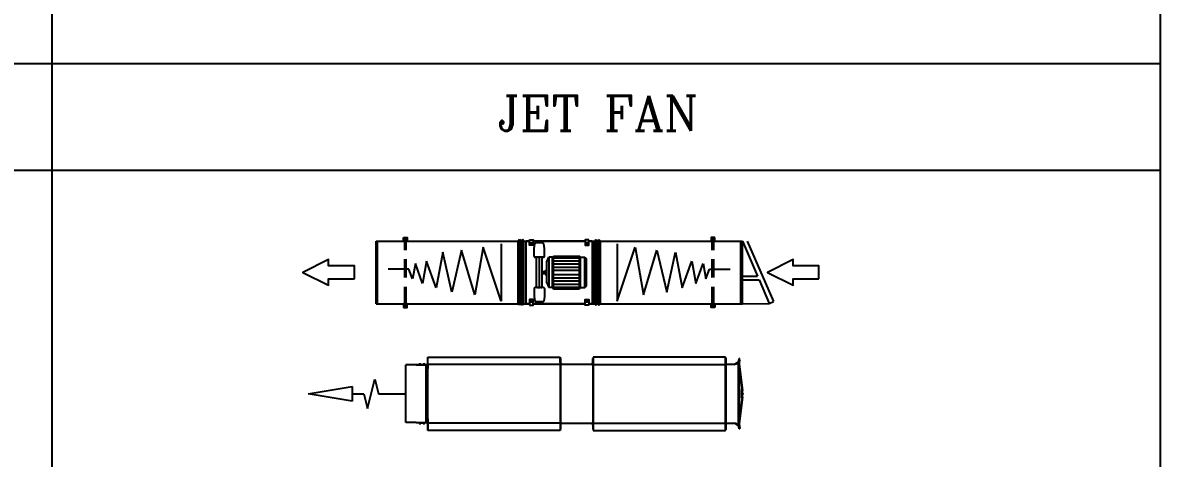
# Model space of a CAD drawing. Extents: x 462150 to 608263, y 35809 to 85242.
# Drawn here: x 524632 to 532372, y 41165 to 44128 of the extents above; entities that cross this region are included whole.
import ezdxf
from ezdxf.xclip import XClip

# ---------------------------------------------------------------- set-up
doc = ezdxf.new("R2010")
doc.units = 0
doc.header["$LTSCALE"] = 500
doc.header["$MEASUREMENT"] = 0
doc.header["$XCLIPFRAME"] = 0
doc.linetypes.add('DASHED', pattern=[15, 12, -3])
doc.linetypes.add('HIDDEN', pattern=[0.375, 0.25, -0.125])
for name, color, linetype in [('AC-JETFAN', 3, 'Continuous'), ('AC-VAV', 1, 'Continuous'), ('FW_Dim', 2, 'DASHED'), ('FW_Jetfans', 3, 'Continuous'), ('M-Equip', 7, 'Continuous'), ('MH-FLX', 2, 'Continuous'), ('PL-W-TEXT', 7, 'Continuous')]:
    doc.layers.add(name, color=color, linetype=linetype)
doc.styles.add('FF-LOOP', font='romanc.shx', dxfattribs={"height": 2})

# ---------------------------------------------------------------- blocks, each defined once
blk = doc.blocks.new('A$C374C18AF')
at = {"layer": 'FW_Jetfans'}
for p, q in [((-250.9, 457.9), (-200.9, 757.9)), ((-200.9, 757.9), (-150.9, 457.9)), ((-150.9, 457.9), (-250.9, 457.9)), ((-200.9, 457.9), (-200.9, 378.1)), ((-200.9, 378.1), (-300.9, 353.1)), ((-300.9, 353.1), (-100.9, 303.1)), ((-100.9, 303.1), (-200.9, 278.1)), ((-200.9, 278.1), (-200.9, 92.2)), ((-396.9, 92.2), (-5, 92.2)), ((-396.9, 22.9), (-396.9, 92.2)), ((-5, 22.9), (-5, 92.2)), ((-403.7, -7.1), (-403.7, 0.4)), ((-403.2, 1.7), (-400, 1.7)), ((-400, 1.7), (-400, 2.1)), ((-400, 2.1), (-398.6, 2.1)), ((-400, 1.7), (-400, -0.4)), ((-400, -0.7), (-400, 1.7)), ((-398.6, -57.1), (-398.6, 22.9)), ((-398.6, 22.9), (-396.9, 22.9)), ((-398.6, 2.1), (-398.6, -8.8)), ((-398.6, 2.1), (-398.6, -8.8)), ((-396.9, 22.9), (-396.9, -57.1)), ((-5, -57.1), (-5, 22.9)), ((-3.2, 22.9), (-5, 22.9)), ((-3.2, 22.9), (-3.2, -57.1)), ((-3.2, 1.7), (-1.8, 1.7)), ((-3.2, -9.3), (-3.2, 1.7)), ((-3.2, -9.3), (-3.2, 1.7)), ((-1.8, 1.7), (-1.8, 1.3)), ((-1.8, 1.3), (-1.8, -0.8)), ((-1.8, -1.2), (-1.8, 1.3)), ((-1.8, 1.3), (1.3, 1.3)), ((1.8, 0), (1.8, -7.6)), ((-450.9, -957.1), (-450.9, -57.1)), ((-450.9, -57.1), (-400.9, -57.1)), ((-430.9, -57.1), (-444.9, -57.1)), ((-420.9, -57.1), (-430.9, -57.1)), ((-410.8, -57.1), (-420.9, -57.1)), ((-389.2, -57.1), (-410.8, -57.1)), ((-398.6, -3.3), (-406, -3.3)), ((-398.6, -30), (-406, -30)), ((-403.7, -33.8), (-403.7, -26.2)), ((-400, -0.8), (-403.2, -0.8)), ((-400, -5.9), (-403.2, -5.9)), ((-400, -8.4), (-403.2, -8.4)), ((-403.2, -25), (-400, -25)), ((-400, -27.5), (-403.2, -27.5)), ((-400, -32.5), (-403.2, -32.5)), ((-400, -35.1), (-403.2, -35.1)), ((-402, -3.3), (-399.4, -3.3)), ((-402, -30), (-399.4, -30)), ((-400.9, -957.1), (-400.9, -57.1)), ((-400.9, -57.1), (-0.9, -57.1)), ((-400, -0.8), (-400, -0.7)), ((-400, -0.7), (-400, -0.8)), ((-400, -0.8), (-400, -5.9)), ((-400, -5.9), (-400, -0.8)), ((-400, -5.9), (-400, -6)), ((-400, -6), (-400, -5.9)), ((-400, -6), (-400, -8.4)), ((-400, -8.4), (-400, -6.3)), ((-400, -8.8), (-400, -8.4)), ((-398.6, -8.8), (-400, -8.8)), ((-400, -24.5), (-398.6, -24.5)), ((-400, -25), (-400, -24.5)), ((-400, -27.4), (-400, -25)), ((-400, -25), (-400, -27)), ((-400, -27.4), (-400, -27.5)), ((-400, -27.5), (-400, -27.4)), ((-400, -32.5), (-400, -27.5)), ((-400, -27.5), (-400, -32.5)), ((-400, -32.7), (-400, -32.5)), ((-400, -32.5), (-400, -32.7)), ((-400, -32.7), (-400, -35.1)), ((-400, -35.1), (-400, -33)), ((-400, -35.5), (-400, -35.1)), ((-398.6, -35.5), (-400, -35.5)), ((-398.6, -8.8), (-398.6, -24.5)), ((-398.6, -24.5), (-398.6, -35.5)), ((-398.6, -24.5), (-398.6, -35.5)), ((-372.3, -57.1), (-398.6, -57.1)), ((-396.9, -45.7), (-5, -45.7)), ((-3.2, -57.1), (-29.6, -57.1)), ((-3.2, -3.8), (4.1, -3.8)), ((-1.8, -9.3), (-3.2, -9.3)), ((-3.2, -35.9), (-3.2, -25)), ((-3.2, -35.9), (-3.2, -25)), ((-3.2, -25), (-1.8, -25)), ((-3.2, -30.5), (4.1, -30.5)), ((-1.8, -35.9), (-3.2, -35.9)), ((0.1, -3.8), (-2.4, -3.8)), ((0.1, -30.5), (-2.4, -30.5)), ((-1.8, -1.3), (-1.8, -1.2)), ((-1.8, -1.2), (-1.8, -1.3)), ((-1.8, -6.3), (-1.8, -1.3)), ((-1.8, -1.3), (1.3, -1.3)), ((-1.8, -1.3), (-1.8, -6.3)), ((-1.8, -6.3), (-1.8, -6.4)), ((-1.8, -6.4), (-1.8, -6.3)), ((-1.8, -6.3), (1.3, -6.3)), ((-1.8, -6.4), (-1.8, -8.8)), ((-1.8, -8.8), (-1.8, -6.8)), ((1.3, -8.8), (-1.8, -8.8)), ((-1.8, -8.8), (-1.8, -9.3)), ((-1.8, -25), (-1.8, -25.4)), ((-1.8, -25.4), (1.3, -25.4)), ((-1.8, -27.8), (-1.8, -25.4)), ((-1.8, -25.4), (-1.8, -27.5)), ((-1.8, -27.8), (-1.8, -27.9)), ((-1.8, -27.9), (-1.8, -27.8)), ((-1.8, -27.9), (-1.8, -33)), ((-1.8, -27.9), (1.3, -27.9)), ((-1.8, -33), (-1.8, -27.9)), ((-1.8, -33), (1.3, -33)), ((-1.8, -33.1), (-1.8, -33)), ((-1.8, -33), (-1.8, -33.1)), ((-1.8, -33.1), (-1.8, -35.5)), ((-1.8, -35.5), (-1.8, -33.4)), ((-1.8, -35.5), (-1.8, -35.9)), ((1.3, -35.5), (-1.8, -35.5)), ((-0.9, -57.1), (49.1, -57.1)), ((-0.9, -957.1), (-0.9, -57.1)), ((1.8, -26.7), (1.8, -34.2)), ((49.1, -57.1), (49.1, -957.1)), ((-400.9, -957.1), (-450.9, -957.1)), ((-413.4, -957.1), (-440.9, -957.1)), ((-440.9, -959.6), (-440.9, -957.1)), ((-413.4, -959.6), (-440.9, -959.6)), ((11.6, -957.1), (-413.4, -957.1)), ((11.6, -959.6), (-413.4, -959.6)), ((-403.4, -1169.6), (-403.4, -969.6)), ((-0.9, -957.1), (-400.9, -957.1)), ((-400.9, -969.6), (-400.9, -1169.6)), ((49.1, -957.1), (-0.9, -957.1)), ((-0.9, -1169.6), (-0.9, -969.6)), ((1.6, -969.6), (1.6, -1169.6)), ((11.6, -957.1), (39.1, -957.1)), ((39.1, -959.6), (11.6, -959.6)), ((39.1, -957.1), (39.1, -959.6)), ((-450.9, -1182.1), (-450.9, -2082.1)), ((-400.9, -1182.1), (-450.9, -1182.1)), ((-440.9, -1182.1), (-440.9, -1179.6)), ((-413.4, -1179.6), (-440.9, -1179.6)), ((-440.9, -1182.1), (-413.4, -1182.1)), ((11.6, -1179.6), (-413.4, -1179.6)), ((-413.4, -1182.1), (11.6, -1182.1)), ((-400.9, -1182.1), (-400.9, -2082.1)), ((-0.9, -1182.1), (-400.9, -1182.1)), ((-0.9, -1182.1), (-0.9, -2082.1)), ((49.1, -1182.1), (-0.9, -1182.1)), ((11.6, -1179.6), (39.1, -1179.6)), ((11.6, -1182.1), (39.1, -1182.1)), ((39.1, -1179.6), (39.1, -1182.1)), ((49.1, -2082.1), (49.1, -1182.1)), ((-450.9, -2082.1), (-400.9, -2082.1)), ((-406.6, -2082.1), (-446, -2082.1)), ((-444.9, -2084.4), (-430.9, -2084.4)), ((-430.9, -2084.4), (-420.9, -2084.4)), ((-420.9, -2084.4), (-410.8, -2084.4)), ((-410.8, -2084.4), (-389.2, -2084.4)), ((-400.9, -2082.1), (-0.9, -2082.1)), ((-0.9, -2082.1), (49.1, -2082.1)), ((4.7, -2082.1), (44.2, -2082.1))]:
    blk.add_line(p, q, dxfattribs=at)
at = {"layer": 'FW_Jetfans', "ltscale": 0.005}
for p, q in [((-446, -2082.1), (-446, -2084.4)), ((-406.6, -2084.4), (-446, -2084.4)), ((-446, -2084.4), (-388.2, -2084.4)), ((4.7, -2084.4), (-406.6, -2084.4)), ((-403.2, -2138.5), (-403.2, -2087.8)), ((-400.9, -2087.8), (-400.9, -2138.5)), ((-0.9, -2138.5), (-0.9, -2087.8)), ((1.3, -2087.8), (1.3, -2138.5)), ((44.2, -2084.4), (4.7, -2084.4)), ((44.2, -2084.4), (44.2, -2082.1)), ((-409.2, -2166.9), (-431, -2177.9)), ((7.3, -2166.9), (29.1, -2177.9)), ((-200.9, -2175.6), (-440.4, -2175.6)), ((-440.4, -2175.6), (-440.4, -2177.9)), ((-414.4, -2177.9), (-440.4, -2177.9)), ((-431, -2177.9), (-433.8, -2179.3)), ((-432.8, -2181.3), (-433.8, -2179.3)), ((-426, -2177.9), (-432.8, -2181.3)), ((-427.2, -2178.5), (-428.3, -2176.5)), ((-408.1, -2168.9), (-426, -2177.9)), ((-419.2, -2171.9), (-418.2, -2174)), ((-414, -2177.9), (-200.9, -2177.9)), ((-409.1, -2172), (-411, -2173.1)), ((-409.6, -2177.4), (-408.9, -2173)), ((-409.6, -2177.4), (-409.6, -2177.4)), ((-409.6, -2177.4), (-405.5, -2177.9)), ((-369.2, -2177.9), (-408.9, -2173)), ((-405.5, -2177.9), (-223.5, -2200.4)), ((5.3, -2168.6), (-403.2, -2168.6)), ((5.3, -2173.1), (-403.2, -2173.1)), ((-225.7, -2195.7), (-369.2, -2177.9)), ((-200.9, -2191.2), (-225.7, -2191.2)), ((-222.9, -2195.9), (-225.7, -2195.7)), ((-200.9, -2195.7), (-225.7, -2195.7)), ((-223.5, -2200.4), (-222.9, -2195.9)), ((38.5, -2175.6), (-200.9, -2175.6)), ((-200.9, -2177.9), (38.5, -2177.9)), ((-176.1, -2191.2), (-200.9, -2191.2)), ((-176.1, -2195.7), (-200.9, -2195.7)), ((-176.1, -2195.7), (-179, -2195.9)), ((-179, -2195.9), (-178.4, -2200.4)), ((-178.4, -2200.4), (4, -2177.9)), ((-32.7, -2177.9), (-176.1, -2195.7)), ((7.1, -2173), (-32.7, -2177.9)), ((4, -2177.9), (7.7, -2177.4)), ((6.3, -2168.9), (24.1, -2177.9)), ((7.1, -2173), (7.7, -2177.4)), ((7.2, -2172), (9.2, -2173.1)), ((17.4, -2171.9), (16.3, -2174)), ((24.1, -2177.9), (30.9, -2181.3)), ((25.4, -2178.5), (26.4, -2176.5)), ((29.1, -2177.9), (31.9, -2179.3)), ((30.9, -2181.3), (31.9, -2179.3)), ((38.5, -2177.9), (38.5, -2175.6))]:
    blk.add_line(p, q, dxfattribs=at)
for centre in [(-407.1, -2170.9), (-200.9, -2197.9), (5.3, -2170.9), (5.3, -2170.9)]:
    blk.add_circle(centre, 2.25, dxfattribs=at)
at = {"layer": 'FW_Jetfans'}
for centre, radius, start, end in [((-401.8, 0.4), 1.82, 136.15013, 223.84987), ((0, 0), 1.82, 316.15013, 43.84987), ((-397.1, -3.3), 6.53, 157.24227, 202.75773), ((-401.8, -7.1), 1.82, 136.15013, 223.84987), ((-401.8, -26.2), 1.82, 136.15013, 223.84987), ((-397.1, -30), 6.53, 157.24227, 202.75773), ((-401.8, -33.8), 1.82, 136.15013, 223.84987), ((-4.7, -3.8), 6.53, 337.24227, 22.75773), ((0, -7.6), 1.82, 316.15013, 43.84987), ((0, -26.7), 1.82, 316.15013, 43.84987), ((-4.7, -30.5), 6.53, 337.24227, 22.75773), ((0, -34.2), 1.82, 316.15013, 43.84987), ((-413.4, -969.6), 12.5, 0, 90), ((-413.4, -969.6), 10, 44.427, 90), ((-413.4, -969.6), 10, 0, 44.427), ((11.6, -969.6), 12.5, 90, 180), ((11.6, -969.6), 10, 90, 180), ((-413.4, -1169.6), 12.5, 270, 0), ((-413.4, -1169.6), 10, 270, 315.573), ((-413.4, -1169.6), 10, 315.573, 0), ((11.6, -1169.6), 12.5, 180, 270), ((11.6, -1169.6), 10, 180, 270)]:
    blk.add_arc(centre, radius, start, end, dxfattribs=at)
at = {"layer": 'FW_Jetfans', "ltscale": 0.005}
for centre, radius, start, end in [((-406.6, -2087.8), 5.63, 0, 90), ((-406.6, -2087.8), 3.38, 0, 90), ((4.7, -2087.8), 5.63, 90, 180), ((4.7, -2087.8), 3.38, 90, 180), ((-440.4, -2138.5), 39.4, 270, 0), ((-440.4, -2138.5), 37.2, 270, 0), ((-407.1, -2170.9), 4.51, 176.84229, 116.84229), ((38.5, -2138.5), 39.4, 180, 270), ((5.3, -2170.9), 4.51, 63.15771, 3.15771), ((38.5, -2138.5), 37.2, 180, 270), ((-225.7, -2193.4), 2.25, 90, 180), ((-225.7, -2193.4), 2.25, 180, 270), ((-225.7, -2193.4), 2.25, 270, 90), ((-176.1, -2193.4), 2.25, 90, 270), ((-176.1, -2193.4), 2.25, 0, 90), ((-176.1, -2193.4), 2.25, 270, 0)]:
    blk.add_arc(centre, radius, start, end, dxfattribs=at)
blk = doc.blocks.new('JET FAN')
at = {"layer": 'FW_Dim', "linetype": 'Continuous', "rotation": 90}
blk.add_blockref('A$C374C18AF', (-1069.6, -1.6), dxfattribs=at)
blk = doc.blocks.new('FAN')
at = {"layer": 'AC-JETFAN'}
for p, q in [((-213.5, 2493), (213.5, 2493)), ((-213.5, 2493), (-213.5, 1526.7)), ((-213.5, 2483), (213.5, 2483)), ((213.5, 2493), (213.5, 1526.7)), ((-213.5, 1486.5), (-213.5, 1449)), ((213.5, 1486.5), (213.5, 1449)), ((-213.5, 1424), (-213.5, 1069)), ((213.5, 1424), (213.5, 1069)), ((-213.5, 1044), (-213.5, 1006.5)), ((213.5, 1044), (213.5, 1006.5)), ((-213.5, 966.3), (-213.5, 0)), ((213.5, 966.3), (213.5, 0)), ((-213.5, 10), (213.5, 10)), ((-213.5, 0), (213.5, 0)), ((-213.5, 0), (-210.6, -183.1)), ((-50.7, 0), (-50.7, -114.1)), ((213.5, 0), (-25.7, -103.3)), ((-25.7, 0), (-25.7, -103.3)), ((213.5, -32.7), (-198.7, -210.6)), ((-50.7, -114.1), (-210.6, -183.1)), ((-210.6, -183.1), (-198.7, -210.6))]:
    blk.add_line(p, q, dxfattribs=at)
at = {"layer": 'AC-JETFAN', "color": 1}
for p, q in [((22.9, 2269.4), (22.9, 2410)), ((-44.6, 2245.3), (22.9, 2269.4)), ((60.8, 2225.5), (-44.6, 2245.3)), ((-74.5, 2177.1), (60.8, 2225.5)), ((77.2, 2148.7), (-74.5, 2177.1)), ((-104.5, 2083.7), (77.2, 2148.7)), ((-133.5, 1977.8), (138.3, 2038.1)), ((138.3, 2038.1), (-104.5, 2083.7)), ((151, 1911.3), (-133.5, 1977.8)), ((-152.1, 1819.8), (151, 1911.3)), ((172, 1764.3), (-152.1, 1819.8)), ((-195.8, 1640.8), (172, 1764.3)), ((195.1, 1640.8), (-195.8, 1640.8)), ((213.5, 1449), (213.5, 1471.5)), ((-200.4, 1358.2), (-200.4, 1405.5)), ((-163.5, 1416.6), (-195.4, 1411.4)), ((-109.8, 1416.6), (-163.5, 1416.6)), ((-103.7, 1353.1), (-103.7, 1410.6)), ((-96.5, 1401.2), (96.5, 1401.2)), ((103.7, 1353.1), (103.7, 1410.6)), ((109.8, 1416.6), (163.5, 1416.6)), ((163.5, 1416.6), (195.4, 1411.4)), ((200.4, 1358.2), (200.4, 1405.5)), ((213.5, 1069), (213.5, 1424)), ((-163.5, 1347.1), (-195.4, 1352.2)), ((-109.8, 1347.1), (-163.5, 1347.1)), ((-103.7, 1388.7), (-103.7, 1375)), ((-103.7, 1388.7), (-103.7, 1375)), ((-103.7, 1388.7), (-103.7, 1375)), ((-103.7, 1388.7), (-103.7, 1375)), ((103.7, 1381.8), (-103.7, 1381.8)), ((-71.8, 1330.6), (-103.7, 1316.1)), ((-103.7, 1291.6), (-103.7, 1316.1)), ((103.7, 1316.1), (-103.7, 1316.1)), ((-96.5, 1361.9), (96.5, 1361.9)), ((-71.8, 1330.6), (71.8, 1330.6)), ((-13.9, 1341.3), (13.9, 1341.3)), ((-13.9, 1341.3), (-13.9, 1330.6)), ((-6.8, 1361.9), (-6.8, 1341.3)), ((6.8, 1361.9), (6.8, 1341.3)), ((13.9, 1341.3), (13.9, 1330.6)), ((71.8, 1330.6), (103.7, 1316.1)), ((103.7, 1388.7), (103.7, 1375)), ((103.7, 1388.7), (103.7, 1375)), ((103.7, 1291.6), (103.7, 1316.1)), ((109.8, 1347.1), (163.5, 1347.1)), ((163.5, 1347.1), (195.4, 1352.2)), ((-103.7, 1291.6), (-110.9, 1284.5)), ((-110.9, 1284.5), (-110.9, 1108.7)), ((-110.9, 1284.5), (110.9, 1284.5)), ((-103.7, 1291.6), (103.7, 1291.6)), ((-100.2, 1284.5), (-100.2, 1108.7)), ((-78.9, 1284.5), (-78.9, 1108.7)), ((-57.6, 1284.5), (-57.6, 1108.7)), ((-36.2, 1284.5), (-36.2, 1108.7)), ((-14.9, 1284.5), (-14.9, 1108.7)), ((14.9, 1284.5), (14.9, 1108.7)), ((36.2, 1284.5), (36.2, 1108.7)), ((57.6, 1284.5), (57.6, 1108.7)), ((78.9, 1284.5), (78.9, 1108.7)), ((100.2, 1284.5), (100.2, 1108.7)), ((103.7, 1291.6), (110.9, 1284.5)), ((110.9, 1284.5), (110.9, 1108.7)), ((-103.7, 1101.6), (-110.9, 1108.7)), ((-110.9, 1108.7), (110.9, 1108.7)), ((-103.7, 1101.6), (103.7, 1101.6)), ((-103.7, 1101.6), (-103.7, 1071.9)), ((103.7, 1101.6), (110.9, 1108.7)), ((103.7, 1101.6), (103.7, 1071.9)), ((-103.7, 1071.9), (103.7, 1071.9)), ((-103.7, 1071.9), (-93.1, 1061.2)), ((-93.1, 1061.2), (93.1, 1061.2)), ((103.7, 1071.9), (93.1, 1061.2)), ((213.5, 1021.5), (213.5, 1044)), ((195.1, 852.2), (-195.8, 852.2)), ((-195.8, 852.2), (172, 728.7)), ((172, 728.7), (-152.1, 673.2)), ((-152.1, 673.2), (151, 581.7)), ((151, 581.7), (-133.5, 515.2)), ((-133.5, 515.2), (138.3, 454.9)), ((138.3, 454.9), (-104.5, 409.3)), ((-104.5, 409.3), (77.2, 344.3)), ((77.2, 344.3), (-74.5, 315.9)), ((-74.5, 315.9), (60.8, 267.5)), ((60.8, 267.5), (-44.6, 247.7)), ((-44.6, 247.7), (22.9, 223.6)), ((22.9, 223.6), (22.9, 83))]:
    blk.add_line(p, q, dxfattribs=at)
at = {"layer": 'AC-JETFAN', "color": 9, "linetype": 'HIDDEN'}
for p, q in [((-222.7, 2298), (222.7, 2298)), ((-222.7, 2288), (222.7, 2288)), ((-222.7, 205), (222.7, 205)), ((-222.7, 195), (222.7, 195))]:
    blk.add_line(p, q, dxfattribs=at)
at = {"layer": 'AC-JETFAN'}
for points in [[(-43.8, 2640.3), (43.8, 2640.3), (43.8, 2815.3), (87.5, 2815.3), (0, 2990.3), (-87.5, 2815.3), (-43.8, 2815.3)], [(-43.8, -521.3), (43.8, -521.3), (43.8, -346.3), (87.5, -346.3), (0, -171.3), (-87.5, -346.3), (-43.8, -346.3)]]:
    blk.add_lwpolyline(points, close=True, dxfattribs=at)
at = {"layer": 'AC-JETFAN', "color": 1}
for points in [[(-238.5, 2305.5), (-238.5, 2280.5), (-213.5, 2280.5), (-213.5, 2305.5)], [(238.5, 2305.5), (238.5, 2280.5), (213.5, 2280.5), (213.5, 2305.5)], [(-222.5, 1449), (-222.5, 1424), (-185, 1424), (-185, 1449)], [(222.5, 1449), (222.5, 1424), (185, 1424), (185, 1449)], [(-222.5, 1044), (-222.5, 1069), (-185, 1069), (-185, 1044)], [(222.5, 1044), (222.5, 1069), (185, 1069), (185, 1044)], [(-238.5, 187.5), (-238.5, 212.5), (-213.5, 212.5), (-213.5, 187.5)], [(238.5, 187.5), (238.5, 212.5), (213.5, 212.5), (213.5, 187.5)]]:
    blk.add_lwpolyline(points, close=True, dxfattribs=at)
for points in [[(-213.5, 1449), (-213.5, 1471.5), (213.5, 1471.5), (213.5, 1449)], [(-213.5, 1069), (-213.5, 1424)], [(213.5, 1424), (213.5, 1069)], [(213.5, 1044), (213.5, 1021.5), (-213.5, 1021.5), (-213.5, 1044)]]:
    blk.add_lwpolyline(points, dxfattribs=at)
for centre in [(-226, 2293), (226, 2293), (-197.5, 1436.5), (197.5, 1436.5), (-197.5, 1056.5), (197.5, 1056.5), (-226, 200), (226, 200)]:
    blk.add_circle(centre, 5.97, dxfattribs=at)
for centre, radius, start, end in [((-194.4, 1405.5), 6.01, 99.24328, 180), ((-109.8, 1410.6), 6.01, 0, 90), ((-96.5, 1394), 7.22, 90, 180), ((96.5, 1394), 7.22, 0, 90), ((109.8, 1410.6), 6.01, 90, 180), ((194.4, 1405.5), 6.01, 0, 80.75672), ((-194.4, 1358.2), 6.01, 180, 260.75672), ((-109.8, 1353.1), 6.01, 270, 0), ((-96.5, 1369.2), 7.22, 180, 270), ((96.5, 1369.2), 7.22, 270, 0), ((109.8, 1353.1), 6.01, 180, 270), ((194.4, 1358.2), 6.01, 279.24328, 0)]:
    blk.add_arc(centre, radius, start, end, dxfattribs=at)
at = {"layer": 'MH-FLX'}
for p, q in [((-223.7, 1516.6), (-213.5, 1526.7)), ((-223.7, 1516.6), (223.7, 1516.6)), ((-213.5, 1506.5), (-223.7, 1516.6)), ((-223.7, 1496.4), (-213.5, 1506.5)), ((-223.7, 1496.4), (223.7, 1496.4)), ((-213.5, 1486.5), (-223.7, 1496.4)), ((-213.5, 1526.7), (213.5, 1526.7)), ((-213.5, 1506.5), (213.5, 1506.5)), ((-213.5, 1486.5), (213.5, 1486.5)), ((223.7, 1516.6), (213.5, 1526.7)), ((213.5, 1506.5), (223.7, 1516.6)), ((223.7, 1496.4), (213.5, 1506.5)), ((213.5, 1486.5), (223.7, 1496.4)), ((-213.5, 1006.5), (-223.7, 996.6)), ((-213.5, 1006.5), (213.5, 1006.5)), ((213.5, 1006.5), (223.7, 996.6)), ((-223.7, 996.6), (223.7, 996.6)), ((-223.7, 996.6), (-213.5, 986.5)), ((-213.5, 986.5), (-223.7, 976.4)), ((-223.7, 976.4), (223.7, 976.4)), ((-223.7, 976.4), (-213.5, 966.3)), ((-213.5, 986.5), (213.5, 986.5)), ((-213.5, 966.3), (213.5, 966.3)), ((223.7, 996.6), (213.5, 986.5)), ((213.5, 986.5), (223.7, 976.4)), ((223.7, 976.4), (213.5, 966.3))]:
    blk.add_line(p, q, dxfattribs=at)
blk = doc.blocks.new('JET FAN-1')
at = {"layer": 'M-Equip'}
ref = blk.add_blockref('FAN', (1246.5, -213.5), dxfattribs=dict(at, rotation=90))
XClip(ref).set_block_clipping_path([(74270.8038708473, 59207.9207616329), (74270.8038708474, -180903.002003961), (-97000.0030326783, -180903.0020039611), (-97000.0030326784, 59093.7212923491)])

msp = doc.modelspace()

# ---------------------------------------------------------------- linework, layer by layer
for p, q in [((524828.9, 65565.7), (524828.9, 35809.3)), ((532372.4, 65565.7), (532372.4, 36613.9)), ((532372.4, 43849.3), (512331.7, 43849.3)), ((532372.4, 43121.8), (512331.7, 43121.8))]:
    msp.add_line(p, q)

# ---------------------------------------------------------------- block references
at = {"layer": 'AC-VAV'}
for name, p in [('JET FAN-1', (528282.5, 42642.8)), ('JET FAN', (528401.5, 41806))]:
    msp.add_blockref(name, p, dxfattribs=at)

# ---------------------------------------------------------------- texts
at = {"layer": 'PL-W-TEXT', "style": 'FF-LOOP'}
msp.add_text('JET FAN', height=238.14, dxfattribs=at).set_placement((527862.1, 43393.3, 0))

doc.saveas('drawing.dxf')
